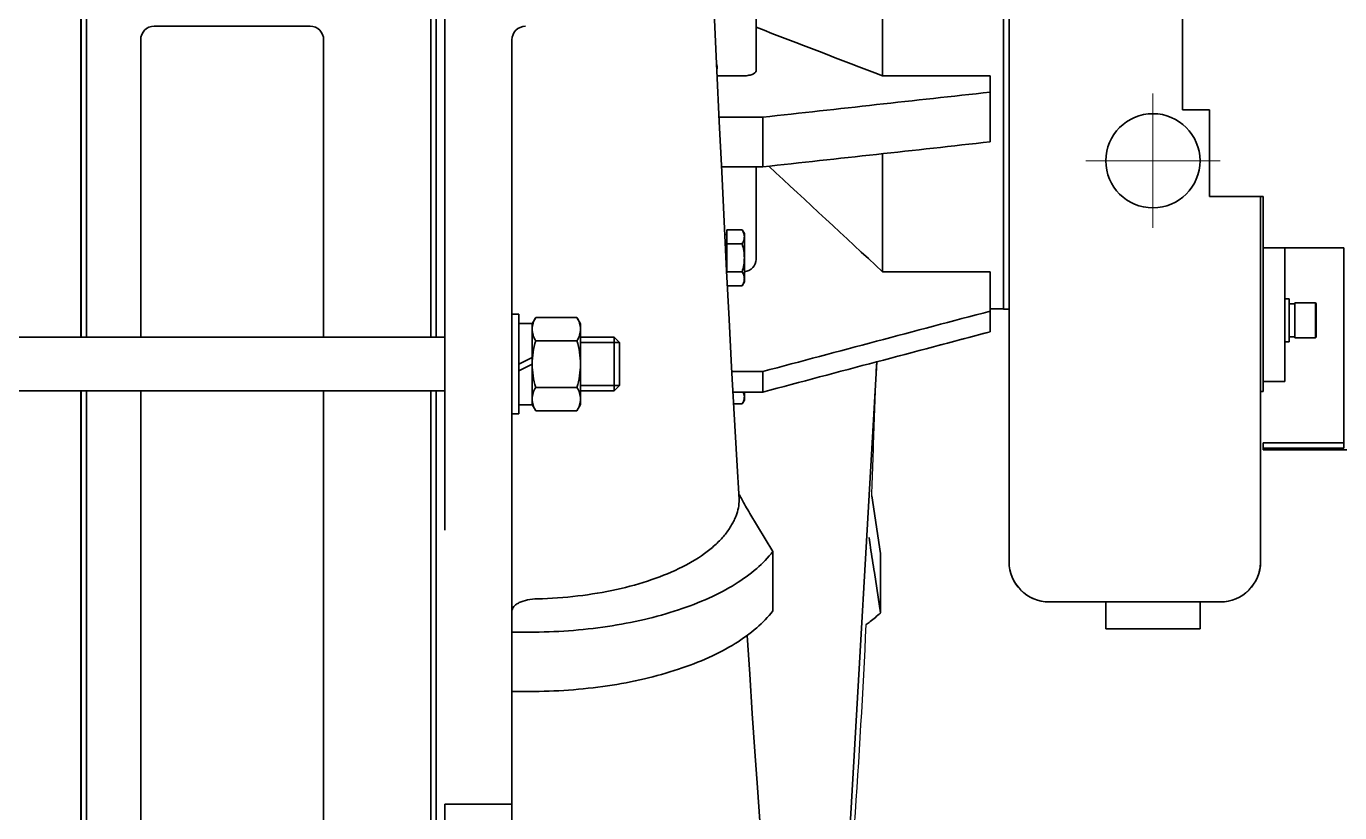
# Model space of a CAD drawing. Header units: inches. Extents: x -403 to 7, y 1 to 290.
# Drawn here: x -265.64 to -246.42, y 121.62 to 133.14 of the extents above; entities that cross this region are included whole.
import ezdxf

# ---------------------------------------------------------------- set-up
doc = ezdxf.new("R2010")
doc.units = ezdxf.units.IN
doc.header["$MEASUREMENT"] = 0
doc.set_wipeout_variables(frame=1)
doc.linetypes.add('点画线', pattern=[16, 10, -2, 2, -2])
doc.layers.add('中心线层', color=1, linetype='点画线', lineweight=18)
doc.layers.add('粗实线层', color=7, linetype='Continuous', lineweight=35)

# ---------------------------------------------------------------- blocks, each defined once
blk = doc.blocks.new('CF25中间机壳-2_1')
at = {"layer": '粗实线层'}
for p, q in [((0, 137.784), (0, 83.55)), ((25.6, 137.784), (25.6, 83.55)), ((26, 137.784), (26, 83.55)), ((20.56, 106.667), (8.96, 106.667)), ((7.96, 105.667), (7.96, 83.55)), ((21.56, 105.667), (21.56, 83.55)), ((26.6, 83.55), (-1, 83.55)), ((26.6, 83.55), (-1, 83.55)), ((26.6, 79.55), (-1, 79.55)), ((26.6, 79.55), (-1, 79.55)), ((0, 79.55), (0, 33.117)), ((7.96, 79.55), (7.96, 37.067)), ((21.56, 79.55), (21.56, 37.067)), ((25.6, 79.55), (25.6, 33.117)), ((26, 79.55), (26, 33.117))]:
    blk.add_line(p, q, dxfattribs=at)
for centre, start, end in [((8.96, 105.667), 90, 180), ((20.56, 105.667), 0, 90)]:
    blk.add_arc(centre, 1, start, end, dxfattribs=at)
blk = doc.blocks.new('CF25排气-1#-1_1')
blk.add_line((8.76, 96.05), (5.185, 33.38))
at = {"layer": '粗实线层'}
for p, q in [((-23.36, 83.545), (-23.36, 166.455)), ((37.5, 93.847), (37.5, 160)), ((39.1, 155.4), (39.1, 94.6)), ((18.6, 81.2), (18.6, 155)), ((-24.4, 152.117), (-24.4, 97.883)), ((-24, 152.117), (-24, 97.883)), ((18.2, 99.966), (18.2, 150.034)), ((18.2, 150), (18.2, 100)), ((-0.2, 117.695), (-0.2, 132.305)), ((9.2, 132.689), (9.2, 117.311)), ((-18.36, 120), (-18.36, 75.955)), ((-3.107, 117.311), (-1.2, 117.311)), ((17.2, 117.311), (9.2, 117.311)), ((17.2, 112.406), (17.2, 117.311)), ((39.42, 115.885), (39.1, 115.885)), ((39.42, 115.885), (39.42, 112.685)), ((39.84, 115.515), (39.42, 115.515)), ((39.84, 115.585), (39.84, 112.985)), ((39.84, 115.585), (41.38, 115.585)), ((39.84, 115.585), (41.38, 115.585)), ((41.38, 115.585), (41.38, 112.985)), ((41.38, 115.585), (41.44, 115.525)), ((41.44, 115.525), (41.44, 113.045)), ((37.3, 115.072), (37.3, 81.2)), ((-2.962, 114.242), (0.292, 114.242)), ((0.292, 114.242), (0.292, 110.547)), ((39.42, 112.685), (39.1, 112.685)), ((39.84, 113.055), (39.42, 113.055)), ((39.84, 112.985), (41.38, 112.985)), ((39.84, 112.985), (41.38, 112.985)), ((41.44, 113.045), (41.38, 112.985)), ((9.2, 111.526), (9.2, 102.742)), ((-2.784, 110.547), (0.292, 110.547)), ((-0.2, 103.669), (-0.2, 110.547)), ((-2.532, 105.447), (-2.393, 105.587)), ((-2.393, 105.865), (-1.241, 105.865)), ((-2.393, 105.865), (-2.393, 102.68)), ((-1.08, 105.587), (-1.241, 105.865)), ((-1.08, 101.987), (-1.08, 105.587)), ((-2.393, 104.826), (-1.241, 104.826)), ((-2.393, 102.748), (-1.241, 102.748)), ((17.2, 102.742), (9.2, 102.742)), ((17.2, 98.291), (17.2, 102.742)), ((-2.342, 101.708), (-1.241, 101.708)), ((-1.08, 101.987), (-1.241, 101.708)), ((39.42, 100.731), (39.1, 100.731)), ((39.42, 100.731), (39.42, 97.531)), ((18.2, 100), (17.2, 100)), ((18.2, 99.966), (18.6, 99.966)), ((39.84, 100.361), (39.42, 100.361)), ((39.84, 100.431), (39.84, 97.831)), ((39.84, 100.431), (41.38, 100.431)), ((39.84, 100.431), (41.38, 100.431)), ((41.38, 100.431), (41.38, 97.831)), ((41.38, 100.431), (41.44, 100.371)), ((41.44, 100.371), (41.44, 97.891)), ((-17.86, 99.583), (-18.36, 99.583)), ((-17.86, 92.183), (-17.86, 99.583)), ((-16.86, 98.903), (-17.86, 98.903)), ((-16.592, 99.347), (-16.86, 98.883)), ((-16.86, 98.903), (-16.86, 96.383)), ((-13.528, 99.347), (-16.592, 99.347)), ((-13.528, 99.347), (-13.26, 98.883)), ((-13.26, 98.883), (-13.26, 92.883)), ((-24.4, 97.883), (-23.36, 97.883)), ((-10.76, 97.883), (-13.26, 97.883)), ((-10.76, 97.883), (-13.26, 97.883)), ((-10.36, 97.483), (-10.76, 97.883)), ((-10.76, 97.883), (-10.76, 93.883)), ((39.84, 97.901), (39.42, 97.901)), ((39.84, 97.831), (41.38, 97.831)), ((39.84, 97.831), (41.38, 97.831)), ((41.44, 97.891), (41.38, 97.831)), ((-13.528, 97.615), (-16.592, 97.615)), ((-13.26, 97.483), (-10.36, 97.483)), ((-10.36, 97.483), (-10.36, 94.283)), ((39.42, 97.531), (39.1, 97.531)), ((-17.86, 95.883), (-16.86, 96.383)), ((-17.86, 95.383), (-16.86, 95.883)), ((-16.86, 95.883), (-16.86, 96.383)), ((-16.86, 92.863), (-16.86, 95.883)), ((-2.008, 95.333), (0.292, 95.333)), ((0.292, 95.333), (0.292, 93.803)), ((-24.4, 93.883), (-24.4, 47.45)), ((-24.4, 93.883), (-23.36, 93.883)), ((-24, 93.883), (-24, 47.45)), ((-13.528, 94.151), (-16.592, 94.151)), ((-13.26, 94.283), (-10.36, 94.283)), ((-10.76, 93.883), (-13.26, 93.883)), ((-10.76, 93.883), (-13.26, 93.883)), ((-10.36, 94.283), (-10.76, 93.883)), ((-1.925, 93.803), (0.292, 93.803)), ((-1.08, 93.2), (-1.08, 93.803)), ((37.5, 93.847), (37.3, 93.847)), ((39.1, 94.6), (37.5, 94.6)), ((-16.86, 92.863), (-17.86, 92.863)), ((-16.592, 92.419), (-16.86, 92.883)), ((-13.528, 92.419), (-13.26, 92.883)), ((-1.877, 92.922), (-1.241, 92.922)), ((-1.08, 93.2), (-1.241, 92.922)), ((-17.86, 92.183), (-18.36, 92.183)), ((-13.528, 92.419), (-16.592, 92.419)), ((9.038, 81.792), (8.396, 86.08)), ((1.035, 81.955), (-0.671, 84.781)), ((1.035, 77.54), (1.035, 81.955)), ((9.038, 81.792), (9.038, 77.377)), ((9.038, 77.377), (8.589, 80.377)), ((34.3, 78.2), (21.6, 78.2)), ((25.8, 78.2), (25.8, 76.2)), ((32.8, 78.2), (32.8, 76.2)), ((25.8, 76.2), (32.8, 76.2)), ((-17.06, 75.955), (-18.36, 75.955)), ((-18.36, 9), (-18.36, 75.955)), ((-17.06, 71.54), (-18.36, 71.54)), ((-18.36, 63.156), (-23.36, 63.156)), ((-23.36, 63.156), (-23.36, 0))]:
    blk.add_line(p, q, dxfattribs=at)
for points in [[(-1.478, 85.809), (-1.645, 88.737), (-1.836, 92.162), (-2.025, 95.653), (-2.213, 99.206), (-2.399, 102.815), (-2.584, 106.473), (-2.766, 110.173), (-2.946, 113.911), (-3.124, 117.681), (-3.3, 121.48), (-3.474, 125.304), (-3.646, 129.149), (-3.817, 133.016), (-3.989, 136.902), (-4.162, 140.815), (-4.34, 144.759), (-4.521, 148.711), (-4.706, 152.633), (-4.893, 156.491), (-5.084, 160.254), (-5.276, 163.898), (-5.322, 164.732)], [(1.025, 50.378), (0.924, 51.429), (0.804, 52.743), (0.676, 54.207), (0.539, 55.837), (0.393, 57.652), (0.236, 59.67), (0.069, 61.911), (-0.111, 64.39), (-0.3, 67.081), (-0.492, 69.914), (-0.685, 72.832), (-0.869, 75.709)]]:
    blk.add_lwpolyline(points, dxfattribs=at)
blk.add_circle((29.3, 111), 3.5, dxfattribs=at)
for centre, radius, start, end in [((-17.36, 120), 1, 90, 180), ((-3.699, 118), 0.599, 341.73739, 357.83464), ((-3.701, 118), 0.601, 357.84022, 3.91353), ((3790.513, 4184.24), 5563.897, 227.067497, 227.186362), ((21.6, 81.2), 3, 180, 270), ((34.3, 81.2), 3, 270, 0)]:
    blk.add_arc(centre, radius, start, end, dxfattribs=at)
for points in [[(9.2, 117.311), (6.066, 118.515), (2.932, 119.719), (-0.2, 120.927)], [(-3.101, 118.041), (-3.106, 118.11), (-3.123, 118.178), (-3.15, 118.243)], [(17.2, 116.102), (11.564, 115.482), (5.928, 114.862), (0.292, 114.242)], [(17.2, 112.406), (11.564, 111.786), (5.928, 111.166), (0.292, 110.547)], [(17.2, 99.822), (11.564, 98.325), (5.928, 96.829), (0.292, 95.333)], [(17.2, 98.291), (11.564, 96.795), (5.928, 95.298), (0.292, 93.803)]]:
    blk.add_open_spline(points, degree=3, dxfattribs=at)
for points, knots in [([(-1.2, 117.311), (-1.072, 117.311), (-0.826, 117.331), (-0.486, 117.406), (-0.2, 117.562), (-0.2, 117.695)], [0, 0, 0, 0, 333.542942, 624.168085, 970.190864, 970.190864, 970.190864, 970.190864]), ([(-1.114, 105.578), (-1.121, 105.603), (-1.154, 105.702), (-1.201, 105.797), (-1.241, 105.865)], [0, 0, 0, 0, 161.339712, 663.413047, 663.413047, 663.413047, 663.413047]), ([(-1.08, 105.346), (-1.08, 105.404), (-1.089, 105.483), (-1.109, 105.559), (-1.114, 105.578)], [0, 0, 0, 0, 494.104309, 662.002699, 662.002699, 662.002699, 662.002699]), ([(-1.241, 104.826), (-1.194, 104.908), (-1.113, 105.073), (-1.08, 105.257), (-1.08, 105.346)], [0, 0, 0, 0, 339.583429, 659.483769, 659.483769, 659.483769, 659.483769]), ([(-1.08, 103.787), (-1.08, 103.962), (-1.111, 104.314), (-1.192, 104.657), (-1.241, 104.826)], [0, 0, 0, 0, 327.307456, 654.740411, 654.740411, 654.740411, 654.740411]), ([(-1.241, 102.748), (-1.192, 102.916), (-1.111, 103.259), (-1.08, 103.611), (-1.08, 103.787)], [0, 0, 0, 0, 324.109945, 648.095597, 648.095597, 648.095597, 648.095597]), ([(-1.079, 102.749), (-0.847, 102.776), (-0.395, 102.981), (-0.2, 103.448), (-0.2, 103.669)], [0, 0, 0, 0, 330.912217, 644.933765, 644.933765, 644.933765, 644.933765]), ([(-1.08, 102.228), (-1.08, 102.317), (-1.113, 102.5), (-1.194, 102.666), (-1.241, 102.748)], [0, 0, 0, 0, 312.099268, 643.411044, 643.411044, 643.411044, 643.411044]), ([(-1.241, 101.708), (-1.194, 101.79), (-1.113, 101.956), (-1.08, 102.139), (-1.08, 102.228)], [0, 0, 0, 0, 329.56713, 640.022238, 640.022238, 640.022238, 640.022238]), ([(-16.86, 98.481), (-16.86, 98.629), (-16.805, 98.935), (-16.671, 99.211), (-16.592, 99.347)], [0, 0, 0, 0, 327.757954, 675.69368, 675.69368, 675.69368, 675.69368]), ([(-13.528, 99.347), (-13.449, 99.211), (-13.315, 98.935), (-13.26, 98.629), (-13.26, 98.481)], [0, 0, 0, 0, 341.465551, 663.128535, 663.128535, 663.128535, 663.128535]), ([(-16.592, 97.615), (-16.671, 97.751), (-16.805, 98.027), (-16.86, 98.333), (-16.86, 98.481)], [0, 0, 0, 0, 345.240217, 670.45896, 670.45896, 670.45896, 670.45896]), ([(-13.26, 98.481), (-13.26, 98.333), (-13.315, 98.027), (-13.449, 97.751), (-13.528, 97.615)], [0, 0, 0, 0, 319.110857, 657.867141, 657.867141, 657.867141, 657.867141]), ([(-16.86, 95.883), (-16.86, 96.176), (-16.809, 96.762), (-16.673, 97.333), (-16.592, 97.615)], [0, 0, 0, 0, 331.132443, 662.403225, 662.403225, 662.403225, 662.403225]), ([(-13.528, 97.615), (-13.447, 97.333), (-13.311, 96.762), (-13.26, 96.176), (-13.26, 95.883)], [0, 0, 0, 0, 325.039509, 649.94326, 649.94326, 649.94326, 649.94326]), ([(-16.592, 94.151), (-16.673, 94.432), (-16.809, 95.004), (-16.86, 95.59), (-16.86, 95.883)], [0, 0, 0, 0, 325.962716, 651.789287, 651.789287, 651.789287, 651.789287]), ([(-13.26, 95.883), (-13.26, 95.59), (-13.311, 95.004), (-13.447, 94.432), (-13.528, 94.151)], [0, 0, 0, 0, 319.583945, 639.301404, 639.301404, 639.301404, 639.301404]), ([(-16.86, 93.285), (-16.86, 93.433), (-16.805, 93.739), (-16.671, 94.015), (-16.592, 94.151)], [0, 0, 0, 0, 312.171607, 643.560275, 643.560275, 643.560275, 643.560275]), ([(-13.528, 94.151), (-13.449, 94.015), (-13.315, 93.739), (-13.26, 93.433), (-13.26, 93.285)], [0, 0, 0, 0, 324.867442, 630.895386, 630.895386, 630.895386, 630.895386]), ([(-1.08, 93.441), (-1.08, 93.472), (-1.087, 93.596), (-1.124, 93.717), (-1.161, 93.803)], [0, 0, 0, 0, 144.095859, 587.621545, 587.621545, 587.621545, 587.621545]), ([(-16.592, 92.419), (-16.671, 92.555), (-16.805, 92.831), (-16.86, 93.137), (-16.86, 93.285)], [0, 0, 0, 0, 328.695788, 638.330063, 638.330063, 638.330063, 638.330063]), ([(-13.26, 93.285), (-13.26, 93.137), (-13.315, 92.831), (-13.449, 92.555), (-13.528, 92.419)], [0, 0, 0, 0, 303.477244, 625.63633, 625.63633, 625.63633, 625.63633]), ([(-1.241, 92.922), (-1.194, 93.003), (-1.113, 93.169), (-1.08, 93.352), (-1.08, 93.441)], [0, 0, 0, 0, 301.323501, 585.172864, 585.172864, 585.172864, 585.172864]), ([(-1.503, 86.245), (-1.433, 86.124), (-1.155, 85.636), (-0.889, 85.142), (-0.671, 84.781)], [0, 0, 0, 0, 134.173925, 538.659934, 538.659934, 538.659934, 538.659934]), ([(-1.478, 85.809), (-1.455, 85.399), (-1.579, 84.859), (-1.845, 84.256), (-2.025, 83.914), (-2.239, 83.571), (-2.582, 83.11), (-3.102, 82.549), (-4.131, 81.681), (-5.742, 80.712), (-8.02, 79.779), (-10.632, 79.065), (-13.487, 78.594), (-15.466, 78.455), (-16.475, 78.429)], [0, 0, 0, 0, 176.926242, 228.976585, 284.50001, 342.820943, 403.363601, 531.756988, 670.828867, 982.208491, 1336.644542, 1727.829408, 2146.341941, 2580.886712, 2580.886712, 2580.886712, 2580.886712]), ([(8.199, 82.987), (8.228, 82.74), (8.344, 81.868), (8.496, 81.002), (8.589, 80.377)], [0, 0, 0, 0, 137.526879, 487.462332, 487.462332, 487.462332, 487.462332]), ([(-17.06, 75.955), (-15.118, 75.955), (-12.241, 76.155), (-8.556, 76.848), (-6.031, 77.547), (-3.762, 78.418), (-1.798, 79.441), (-0.185, 80.595), (0.686, 81.492), (1.035, 81.955)], [0, 0, 0, 0, 438.157201, 647.414912, 845.174435, 1028.410121, 1194.865116, 1343.37504, 1474.329941, 1474.329941, 1474.329941, 1474.329941]), ([(-16.475, 78.429), (-16.719, 78.423), (-17.178, 78.373), (-17.708, 78.213), (-18.04, 78.025), (-18.218, 77.873), (-18.332, 77.705), (-18.36, 77.58), (-18.36, 77.522)], [0, 0, 0, 0, 459.74284, 861.714961, 1030.04384, 1174.15019, 1296.777295, 1406.123363, 1406.123363, 1406.123363, 1406.123363]), ([(-17.06, 71.54), (-15.118, 71.54), (-12.241, 71.741), (-8.556, 72.433), (-6.031, 73.132), (-3.762, 74.003), (-1.798, 75.027), (-0.185, 76.181), (0.686, 77.077), (1.035, 77.54)], [0, 0, 0, 0, 415.13417, 613.396406, 800.764628, 974.37217, 1132.080764, 1272.787213, 1396.86107, 1396.86107, 1396.86107, 1396.86107]), ([(7.988, 76.522), (8.083, 76.592), (8.444, 76.864), (8.791, 77.154), (9.038, 77.377)], [0, 0, 0, 0, 119.927887, 455.110364, 455.110364, 455.110364, 455.110364])]:
    blk.add_open_spline(points, degree=3, knots=knots, dxfattribs=at)
blk = doc.blocks.new('CF25-35-37风扇罩-3_1')
at = {"layer": '中心线层'}
for p, q in [((0, 5), (0, -5)), ((-5, 0), (5, 0))]:
    blk.add_line(p, q, dxfattribs=at)
at = {"layer": '粗实线层'}
for p, q in [((4.2, 49.5), (2.2, 49.5)), ((2.2, 49.5), (4.2, 49.5)), ((2.2, 49.5), (2.2, 3.79)), ((4.248, 49.499), (4.2, 49.5)), ((6.2, 49.5), (6.152, 49.499)), ((24.2, 49.5), (6.2, 49.5)), ((6.2, 49.5), (24.2, 49.5)), ((34.2, 39.5), (34.2, -11.5)), ((2.2, 3.79), (4.2, 3.79)), ((4.2, 3.79), (4.2, -2.65)), ((4.2, -2.65), (8.2, -2.65)), ((8.2, -2.65), (8.2, -6.476)), ((8.2, -6.476), (14.2, -6.476)), ((14.2, -6.476), (14.2, -21.373)), ((8.2, -20.972), (14.2, -20.972)), ((8.2, -21.5), (8.2, -20.972)), ((8.2, -21.373), (14.2, -21.373)), ((24.2, -21.5), (8.2, -21.5)), ((8.2, -21.5), (24.2, -21.5))]:
    blk.add_line(p, q, dxfattribs=at)
for centre, radius, start, end in [((5.2, 84.989), 35.504, 268.46351, 271.53716), ((24.2, 39.5), 10, 0, 90), ((24.2, -11.5), 10, 270, 0)]:
    blk.add_arc(centre, radius, start, end, dxfattribs=at)
blk = doc.blocks.new('3 STAGE FRONT VIEW')
for p, q in [((14.176, 26.687), (14.176, 19.27)), ((26.678, 22.814), (26.678, 26.403)), ((26.741, 22.814), (26.678, 22.814)), ((26.678, 22.814), (26.678, 22.814)), ((26.741, 22.741), (26.741, 22.814)), ((26.741, 22.814), (26.741, 22.814)), ((26.823, 22.741), (26.741, 22.741)), ((26.741, 22.741), (26.741, 22.741)), ((27.126, 22.755), (26.823, 22.755)), ((26.823, 22.755), (26.823, 22.755)), ((26.823, 22.755), (26.823, 22.741)), ((26.823, 22.741), (26.823, 22.741)), ((27.138, 22.743), (27.126, 22.755)), ((27.126, 22.755), (27.126, 22.755)), ((27.138, 22.255), (27.138, 22.743)), ((27.138, 22.743), (27.138, 22.743)), ((26.678, 19.831), (26.678, 22.184)), ((26.678, 22.184), (26.678, 22.184)), ((26.678, 22.184), (26.741, 22.184)), ((26.741, 22.184), (26.741, 22.257)), ((26.741, 22.257), (26.741, 22.257)), ((26.741, 22.257), (26.823, 22.257)), ((26.741, 22.184), (26.741, 22.184)), ((26.823, 22.257), (26.823, 22.257)), ((26.823, 22.257), (26.823, 22.243)), ((26.823, 22.243), (26.823, 22.243)), ((26.823, 22.243), (27.126, 22.243)), ((27.126, 22.243), (27.138, 22.255)), ((27.126, 22.243), (27.126, 22.243)), ((27.138, 22.255), (27.138, 22.255)), ((26.741, 19.831), (26.678, 19.831)), ((26.678, 19.831), (26.678, 19.831)), ((26.741, 19.758), (26.741, 19.831)), ((26.741, 19.831), (26.741, 19.831)), ((22.366, 19.652), (22.366, 19.687)), ((22.366, 19.687), (22.366, 19.687)), ((22.366, 19.687), (22.563, 19.687)), ((22.366, 19.351), (22.366, 19.652)), ((22.366, 19.652), (22.366, 19.652)), ((22.563, 19.687), (22.563, 19.687)), ((22.563, 19.687), (22.563, 19.68)), ((22.563, 19.68), (22.563, 19.68)), ((22.563, 19.68), (22.642, 19.68)), ((22.642, 19.68), (22.642, 19.68)), ((22.642, 19.68), (22.642, 15.986)), ((26.823, 19.758), (26.741, 19.758)), ((26.741, 19.758), (26.741, 19.758)), ((27.126, 19.772), (26.823, 19.772)), ((26.823, 19.772), (26.823, 19.772)), ((26.823, 19.772), (26.823, 19.758)), ((26.823, 19.758), (26.823, 19.758)), ((27.138, 19.76), (27.126, 19.772)), ((27.126, 19.772), (27.126, 19.772)), ((27.138, 19.272), (27.138, 19.76)), ((27.138, 19.76), (27.138, 19.76)), ((14.176, 19.27), (14.176, 19.27)), ((14.176, 19.27), (14.255, 19.27)), ((14.255, 19.27), (14.255, 19.27)), ((14.255, 19.27), (14.381, 19.27)), ((14.381, 19.27), (14.381, 19.27)), ((14.381, 19.27), (14.381, 18.483)), ((21.868, 19.218), (21.923, 19.233)), ((21.923, 19.233), (21.978, 19.248)), ((21.978, 19.248), (22.034, 19.262)), ((22.034, 19.262), (22.089, 19.277)), ((22.089, 19.277), (22.145, 19.292)), ((22.145, 19.292), (22.2, 19.307)), ((22.2, 19.307), (22.255, 19.321)), ((22.255, 19.321), (22.311, 19.336)), ((22.311, 19.336), (22.366, 19.351)), ((22.366, 19.351), (22.366, 19.351)), ((26.741, 19.201), (26.741, 19.274)), ((26.741, 19.274), (26.741, 19.274)), ((26.741, 19.274), (26.823, 19.274)), ((26.823, 19.274), (26.823, 19.274)), ((26.823, 19.274), (26.823, 19.26)), ((26.823, 19.26), (26.823, 19.26)), ((26.823, 19.26), (27.126, 19.26)), ((27.126, 19.26), (27.138, 19.272)), ((27.126, 19.26), (27.126, 19.26)), ((27.138, 19.272), (27.138, 19.272)), ((21.148, 19.027), (21.203, 19.042)), ((21.203, 19.042), (21.258, 19.056)), ((21.258, 19.056), (21.314, 19.071)), ((21.314, 19.071), (21.369, 19.086)), ((21.369, 19.086), (21.425, 19.101)), ((21.425, 19.101), (21.48, 19.115)), ((21.48, 19.115), (21.535, 19.13)), ((21.535, 19.13), (21.591, 19.145)), ((21.591, 19.145), (21.646, 19.159)), ((21.646, 19.159), (21.702, 19.174)), ((21.702, 19.174), (21.757, 19.189)), ((21.757, 19.189), (21.812, 19.204)), ((21.812, 19.204), (21.868, 19.218)), ((26.678, 18.624), (26.678, 19.201)), ((26.678, 19.201), (26.678, 19.201)), ((26.678, 19.201), (26.741, 19.201)), ((26.741, 19.201), (26.741, 19.201)), ((20.698, 18.779), (20.701, 18.844)), ((20.701, 18.844), (20.705, 18.909)), ((20.705, 18.909), (20.76, 18.924)), ((20.705, 18.909), (20.705, 18.909)), ((20.76, 18.924), (20.815, 18.939)), ((20.815, 18.939), (20.871, 18.954)), ((20.871, 18.954), (20.926, 18.968)), ((20.926, 18.968), (20.982, 18.983)), ((20.982, 18.983), (21.037, 18.998)), ((21.037, 18.998), (21.092, 19.012)), ((21.092, 19.012), (21.148, 19.027)), ((20.693, 18.648), (20.696, 18.713)), ((20.696, 18.713), (20.698, 18.779)), ((14.255, 18.483), (14.176, 18.483)), ((14.176, 18.483), (14.176, 18.483)), ((14.176, 18.483), (14.176, 9.342)), ((14.381, 18.483), (14.255, 18.483)), ((14.255, 18.483), (14.255, 18.483)), ((14.381, 18.483), (14.381, 18.483)), ((20.685, 18.452), (20.687, 18.517)), ((20.687, 18.517), (20.69, 18.582)), ((20.69, 18.582), (20.693, 18.648)), ((26.323, 15.986), (26.323, 18.476)), ((26.323, 18.476), (26.323, 18.476)), ((26.323, 18.476), (26.363, 18.476)), ((26.363, 18.476), (26.363, 18.624)), ((26.363, 18.624), (26.363, 18.624)), ((26.363, 18.624), (26.678, 18.624)), ((26.363, 18.476), (26.363, 18.476)), ((26.678, 18.624), (26.678, 18.624)), ((20.677, 18.255), (20.68, 18.321)), ((20.68, 18.321), (20.682, 18.386)), ((20.682, 18.386), (20.685, 18.452)), ((20.67, 18.059), (20.673, 18.124)), ((20.673, 18.124), (20.675, 18.19)), ((20.675, 18.19), (20.677, 18.255)), ((20.664, 17.863), (20.666, 17.928)), ((20.666, 17.928), (20.668, 17.994)), ((20.668, 17.994), (20.67, 18.059)), ((20.658, 17.666), (20.66, 17.732)), ((20.66, 17.732), (20.662, 17.797)), ((20.662, 17.797), (20.664, 17.863)), ((20.652, 17.47), (20.654, 17.536)), ((20.654, 17.536), (20.656, 17.601)), ((20.656, 17.601), (20.658, 17.666)), ((20.645, 17.274), (20.647, 17.339)), ((20.647, 17.339), (20.65, 17.405)), ((20.65, 17.405), (20.652, 17.47)), ((20.638, 17.078), (20.64, 17.143)), ((20.64, 17.143), (20.643, 17.208)), ((20.643, 17.208), (20.645, 17.274)), ((20.633, 16.947), (20.635, 17.012)), ((20.759, 16.102), (20.633, 16.947)), ((20.633, 16.947), (20.633, 16.947)), ((20.635, 17.012), (20.638, 17.078)), ((20.759, 15.233), (20.759, 16.102)), ((20.759, 16.102), (20.759, 16.102)), ((22.642, 15.986), (22.642, 15.986)), ((22.642, 15.986), (22.643, 15.955)), ((26.322, 15.955), (26.323, 15.986)), ((26.323, 15.986), (26.323, 15.986)), ((22.643, 15.955), (22.645, 15.924)), ((22.645, 15.924), (22.649, 15.893)), ((22.649, 15.893), (22.655, 15.863)), ((22.655, 15.863), (22.662, 15.833)), ((22.662, 15.833), (22.671, 15.803)), ((22.671, 15.803), (22.681, 15.774)), ((22.681, 15.774), (22.693, 15.746)), ((26.272, 15.746), (26.284, 15.774)), ((26.284, 15.774), (26.294, 15.803)), ((26.294, 15.803), (26.303, 15.833)), ((26.303, 15.833), (26.31, 15.863)), ((26.31, 15.863), (26.316, 15.893)), ((26.316, 15.893), (26.32, 15.924)), ((26.32, 15.924), (26.322, 15.955)), ((22.693, 15.746), (22.706, 15.718)), ((22.706, 15.718), (22.721, 15.691)), ((22.721, 15.691), (22.737, 15.664)), ((22.737, 15.664), (22.755, 15.639)), ((22.755, 15.639), (22.773, 15.614)), ((22.773, 15.614), (22.793, 15.591)), ((22.793, 15.591), (22.815, 15.568)), ((26.15, 15.568), (26.172, 15.591)), ((26.172, 15.591), (26.192, 15.614)), ((26.192, 15.614), (26.21, 15.639)), ((26.21, 15.639), (26.228, 15.664)), ((26.228, 15.664), (26.244, 15.691)), ((26.244, 15.691), (26.259, 15.718)), ((26.259, 15.718), (26.272, 15.746)), ((22.815, 15.568), (22.837, 15.547)), ((22.837, 15.547), (22.861, 15.527)), ((22.861, 15.527), (22.885, 15.508)), ((22.885, 15.508), (22.911, 15.491)), ((22.911, 15.491), (22.937, 15.474)), ((22.937, 15.474), (22.964, 15.46)), ((22.964, 15.46), (22.992, 15.446)), ((22.992, 15.446), (23.021, 15.434)), ((23.021, 15.434), (23.05, 15.424)), ((23.05, 15.424), (23.08, 15.415)), ((23.08, 15.415), (23.11, 15.408)), ((23.11, 15.408), (23.14, 15.403)), ((23.14, 15.403), (23.171, 15.398)), ((23.171, 15.398), (23.201, 15.396)), ((23.201, 15.396), (23.232, 15.395)), ((23.232, 15.395), (23.232, 15.395)), ((23.232, 15.395), (24.059, 15.395)), ((24.059, 15.395), (24.059, 15.395)), ((24.059, 15.395), (24.059, 15.001)), ((25.437, 15.001), (25.437, 15.395)), ((25.437, 15.395), (25.437, 15.395)), ((25.437, 15.395), (25.733, 15.395)), ((25.733, 15.395), (25.764, 15.396)), ((25.733, 15.395), (25.733, 15.395)), ((25.764, 15.396), (25.794, 15.398)), ((25.794, 15.398), (25.825, 15.403)), ((25.825, 15.403), (25.855, 15.408)), ((25.855, 15.408), (25.885, 15.415)), ((25.885, 15.415), (25.915, 15.424)), ((25.915, 15.424), (25.944, 15.434)), ((25.944, 15.434), (25.973, 15.446)), ((25.973, 15.446), (26.001, 15.46)), ((26.001, 15.46), (26.028, 15.474)), ((26.028, 15.474), (26.054, 15.491)), ((26.054, 15.491), (26.08, 15.508)), ((26.08, 15.508), (26.104, 15.527)), ((26.104, 15.527), (26.128, 15.547)), ((26.128, 15.547), (26.15, 15.568)), ((20.706, 15.186), (20.713, 15.192)), ((20.713, 15.192), (20.719, 15.198)), ((20.719, 15.198), (20.726, 15.204)), ((20.726, 15.204), (20.733, 15.21)), ((20.733, 15.21), (20.739, 15.215)), ((20.739, 15.215), (20.746, 15.221)), ((20.746, 15.221), (20.753, 15.227)), ((20.753, 15.227), (20.759, 15.233)), ((20.759, 15.233), (20.759, 15.233)), ((20.543, 14.881), (20.552, 15.065)), ((20.552, 15.065), (20.56, 15.07)), ((20.552, 15.065), (20.552, 15.065)), ((20.56, 15.07), (20.567, 15.075)), ((20.567, 15.075), (20.574, 15.081)), ((20.574, 15.081), (20.581, 15.086)), ((20.581, 15.086), (20.588, 15.091)), ((20.588, 15.091), (20.595, 15.097)), ((20.595, 15.097), (20.602, 15.102)), ((20.602, 15.102), (20.609, 15.108)), ((20.609, 15.108), (20.616, 15.113)), ((20.616, 15.113), (20.623, 15.119)), ((20.623, 15.119), (20.63, 15.124)), ((20.63, 15.124), (20.637, 15.13)), ((20.637, 15.13), (20.644, 15.135)), ((20.644, 15.135), (20.651, 15.141)), ((20.651, 15.141), (20.658, 15.146)), ((20.658, 15.146), (20.665, 15.152)), ((20.665, 15.152), (20.672, 15.158)), ((20.672, 15.158), (20.679, 15.163)), ((20.679, 15.163), (20.685, 15.169)), ((20.685, 15.169), (20.692, 15.175)), ((20.692, 15.175), (20.699, 15.181)), ((20.699, 15.181), (20.706, 15.186)), ((24.059, 15.001), (24.059, 15.001)), ((24.059, 15.001), (25.437, 15.001)), ((25.437, 15.001), (25.437, 15.001)), ((20.534, 14.697), (20.543, 14.881)), ((20.525, 14.514), (20.534, 14.697)), ((20.515, 14.33), (20.525, 14.514)), ((20.505, 14.146), (20.515, 14.33)), ((20.495, 13.963), (20.505, 14.146)), ((20.485, 13.779), (20.495, 13.963)), ((20.474, 13.595), (20.485, 13.779)), ((20.463, 13.412), (20.474, 13.595)), ((20.452, 13.228), (20.463, 13.412)), ((20.441, 13.045), (20.452, 13.228)), ((20.429, 12.861), (20.441, 13.045)), ((20.417, 12.678), (20.429, 12.861)), ((20.404, 12.494), (20.417, 12.678)), ((20.379, 12.127), (20.392, 12.311)), ((20.392, 12.311), (20.404, 12.494))]:
    blk.add_line(p, q)
at = {"layer": '粗实线层', "yscale": 0.196870025, "zscale": 0.196870025}
for name, p, xscale in [('CF25排气-1#-1_1', (18.98, 0), 0.196870025), ('CF25中间机壳-2_1', (9.058, 2.822), -0.196870025), ('CF25中间机壳-2_1', (14.176, 2.822), -0.196870025)]:
    blk.add_blockref(name, p, dxfattribs=dict(at, xscale=xscale))
blk.add_wipeout([(31.481, 19.589), (31.481, 25.417), (31.481, 25.417), (31.481, 29.629), (31.481, 29.629), (31.479, 29.732), (31.47, 29.835), (31.457, 29.937), (31.438, 30.038), (31.414, 30.138), (31.385, 30.237), (31.35, 30.334), (31.311, 30.43), (31.267, 30.523), (31.217, 30.613), (31.164, 30.701), (31.105, 30.786), (31.043, 30.868), (30.976, 30.946), (30.905, 31.021), (30.83, 31.092), (30.751, 31.159), (30.67, 31.222), (30.585, 31.28), (30.497, 31.334), (30.406, 31.383), (30.313, 31.427), (30.218, 31.467), (30.121, 31.501), (30.022, 31.531), (29.922, 31.555), (29.821, 31.573), (29.718, 31.587), (29.616, 31.595), (29.513, 31.598), (29.513, 31.598), (25.969, 31.598), (25.969, 31.598), (25.96, 31.597), (25.585, 31.597), (25.597, 31.597), (25.61, 31.597), (25.622, 31.596), (25.635, 31.596), (25.647, 31.596), (25.66, 31.596), (25.672, 31.596), (25.685, 31.595), (25.697, 31.595), (25.71, 31.595), (25.722, 31.595), (25.735, 31.595), (25.747, 31.595), (25.76, 31.595), (25.772, 31.595), (25.785, 31.595), (25.797, 31.595), (25.81, 31.595), (25.822, 31.595), (25.835, 31.595), (25.847, 31.595), (25.86, 31.595), (25.872, 31.596), (25.885, 31.596), (25.897, 31.596), (25.91, 31.596), (25.922, 31.596), (25.935, 31.597), (25.947, 31.597), (25.96, 31.597), (25.585, 31.597), (25.575, 31.598), (25.575, 31.598), (25.181, 31.598), (25.181, 31.598), (25.181, 25.417), (25.181, 25.417), (25.181, 22.599), (25.181, 22.599), (25.575, 22.599), (25.575, 22.599), (25.575, 21.853), (25.575, 21.853), (25.575, 21.331), (25.575, 21.331), (26.363, 21.331), (26.363, 21.331), (26.363, 20.578), (26.363, 20.578), (27.544, 20.578), (27.544, 20.578), (27.544, 17.724), (27.544, 17.724), (26.363, 17.724), (26.363, 17.724), (26.363, 17.645), (26.363, 17.645), (26.363, 17.62), (26.363, 17.62), (29.513, 17.62), (29.513, 17.62), (29.616, 17.623), (29.718, 17.631), (29.821, 17.644), (29.922, 17.663), (30.022, 17.687), (30.121, 17.716), (30.218, 17.751), (30.313, 17.79), (30.406, 17.834), (30.497, 17.884), (30.585, 17.937), (30.67, 17.996), (30.751, 18.059), (30.83, 18.126), (30.905, 18.196), (30.976, 18.271), (31.043, 18.35), (31.105, 18.431), (31.164, 18.516), (31.217, 18.604), (31.267, 18.695), (31.311, 18.788), (31.35, 18.883), (31.385, 18.98), (31.414, 19.079), (31.438, 19.179), (31.457, 19.281), (31.47, 19.383), (31.479, 19.486)]).dxf.layer = '粗实线层'
at = {"layer": '粗实线层', "xscale": 0.196870025, "yscale": 0.196870025, "zscale": 0.196870025}
blk.add_blockref('CF25-35-37风扇罩-3_1', (24.748, 21.853), dxfattribs=at)

msp = doc.modelspace()

# ---------------------------------------------------------------- block references
msp.add_blockref('3 STAGE FRONT VIEW', (-273.899, 109.314))

doc.saveas('drawing.dxf')
